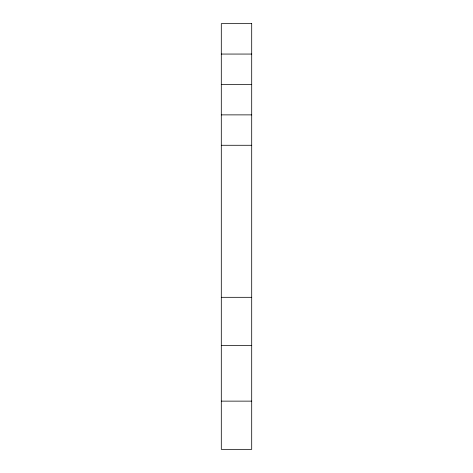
<?xml version="1.0" encoding="UTF-8"?>
<svg xmlns="http://www.w3.org/2000/svg" width="473" height="473" viewBox="0 0 473 473"><rect width="100%" height="100%" fill="white"/><g stroke="black" fill="none" stroke-linecap="round" stroke-linejoin="round"><path stroke-width="0.71" d="M221.299 54.058L251.701 54.058M221.299 84.466L251.701 84.466M221.299 114.874L251.701 114.874M221.299 145.276L251.701 145.276M221.299 297.316L251.701 297.316M221.299 345.532L251.701 345.532M221.299 401.134L251.701 401.134M251.701 23.65L221.299 23.65L221.299 449.35L251.701 449.35L251.701 23.65"/></g></svg>
